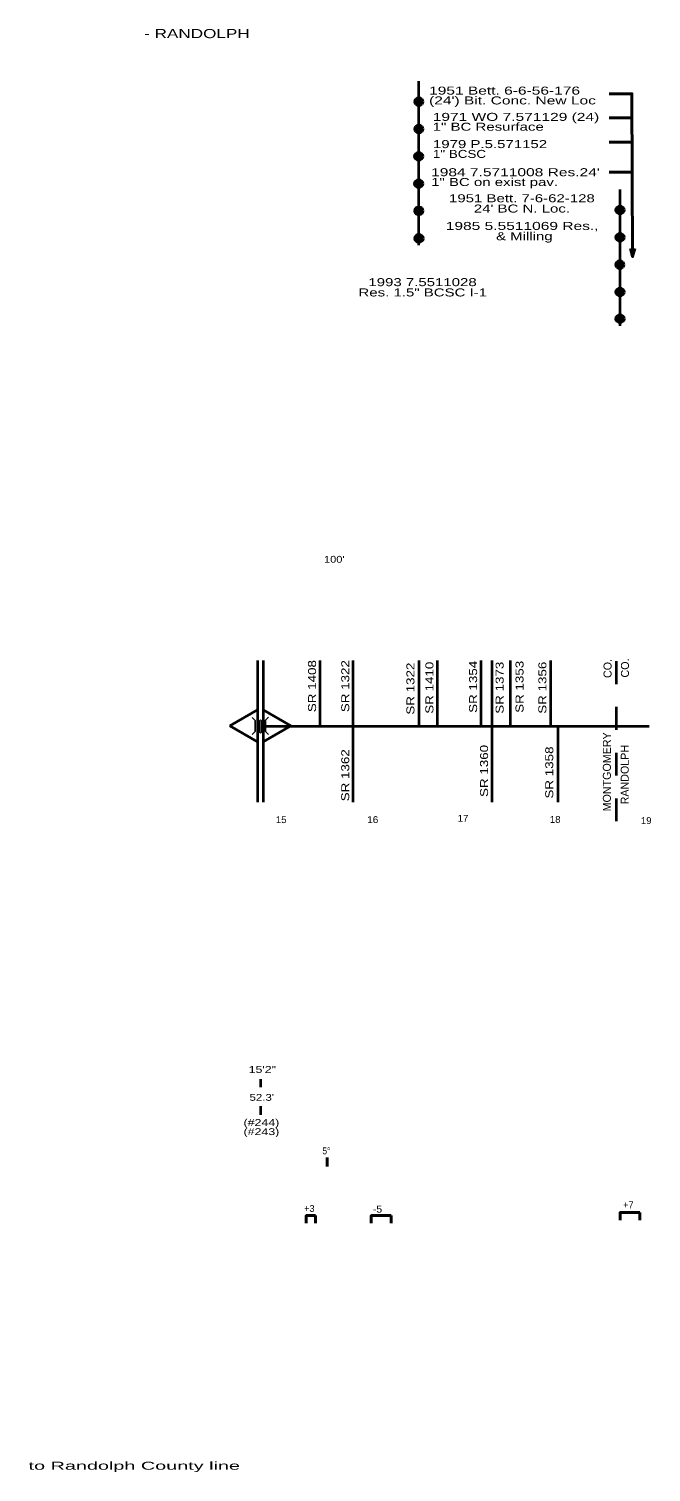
# Model space of a CAD drawing. Extents: x 2137484.84 to 2137492.68, y 2137477 to 2137483.34.
import ezdxf
from ezdxf.enums import TextEntityAlignment as Align

# ---------------------------------------------------------------- set-up
doc = ezdxf.new("R2010")
doc.units = 0
doc.header["$LTSCALE"] = 0.014
doc.linetypes.add('LONG_DASH_SHORT_DASH', pattern=[9.9, 6, -1.2, 1.5, -1.2])
doc.layers.add('1', color=7, linetype='Continuous', lineweight=35)

msp = doc.modelspace()

# ---------------------------------------------------------------- hatches: boundary and pattern name
at = {"layer": '1'}
for points in [[(2137491.68194, 2137483.0252, 1), (2137491.64611, 2137483.0252, 1)], [(2137491.68194, 2137482.9056, 1), (2137491.64611, 2137482.9056, 1)], [(2137491.68147, 2137482.78576, 1), (2137491.64564, 2137482.78576, 1)], [(2137491.6817, 2137482.66664, 1), (2137491.64587, 2137482.66664, 1)], [(2137491.68223, 2137482.54727, 1), (2137491.6464, 2137482.54727, 1)], [(2137492.56204, 2137482.55124, 1), (2137492.52621, 2137482.55124, 1)], [(2137491.68251, 2137482.4268, 1), (2137491.64668, 2137482.4268, 1)], [(2137492.56205, 2137482.43127, 1), (2137492.52622, 2137482.43127, 1)], [(2137492.56098, 2137482.31201, 1), (2137492.52515, 2137482.31201, 1)], [(2137492.56205, 2137482.19227, 1), (2137492.52622, 2137482.19227, 1)], [(2137492.56201, 2137482.07536, 1), (2137492.52618, 2137482.07536, 1)]]:
    msp.add_hatch(color=256, dxfattribs=at).paths.add_polyline_path(points)

# ---------------------------------------------------------------- linework, layer by layer
for p, q in [((2137491.664, 2137482.995), (2137491.664, 2137483.115)), ((2137491.664, 2137482.876), (2137491.664, 2137482.995)), ((2137491.664, 2137482.756), (2137491.664, 2137482.876)), ((2137491.664, 2137482.637), (2137491.664, 2137482.756)), ((2137491.664, 2137482.517), (2137491.664, 2137482.637)), ((2137492.544, 2137482.521), (2137492.544, 2137482.641)), ((2137492.544, 2137482.401), (2137492.544, 2137482.521)), ((2137491.664, 2137482.397), (2137491.664, 2137482.517)), ((2137492.544, 2137482.282), (2137492.544, 2137482.401)), ((2137492.544, 2137482.162), (2137492.544, 2137482.282)), ((2137492.544, 2137482.045), (2137492.544, 2137482.165)), ((2137490.959, 2137480.58), (2137490.959, 2137479.961)), ((2137490.984, 2137480.58), (2137490.984, 2137479.961)), ((2137491.232, 2137480.58), (2137491.232, 2137480.293)), ((2137491.376, 2137480.58), (2137491.376, 2137479.961)), ((2137491.664, 2137480.58), (2137491.664, 2137480.293)), ((2137491.744, 2137480.58), (2137491.744, 2137480.293)), ((2137491.935, 2137480.58), (2137491.935, 2137480.293)), ((2137491.984, 2137480.58), (2137491.984, 2137480.293)), ((2137492.064, 2137480.58), (2137492.064, 2137480.293)), ((2137492.24, 2137480.58), (2137492.24, 2137480.293)), ((2137490.959, 2137480.364), (2137490.838, 2137480.294)), ((2137490.984, 2137480.364), (2137491.105, 2137480.294)), ((2137490.959, 2137480.224), (2137490.838, 2137480.294)), ((2137490.984, 2137480.224), (2137491.105, 2137480.294)), ((2137490.984, 2137480.293), (2137492.671, 2137480.293)), ((2137491.984, 2137480.293), (2137491.984, 2137479.961)), ((2137492.272, 2137480.293), (2137492.272, 2137479.961)), ((2137490.972, 2137478.749), (2137490.972, 2137478.714)), ((2137490.972, 2137478.631), (2137490.972, 2137478.593))]:
    msp.add_line(p, q, dxfattribs=at)
at = {"layer": '1', "lineweight": 40}
for p, q in [((2137492.596, 2137482.955), (2137492.497, 2137482.955)), ((2137492.596, 2137482.848), (2137492.497, 2137482.848)), ((2137492.596, 2137482.717), (2137492.497, 2137482.717)), ((2137491.263, 2137478.406), (2137491.263, 2137478.367)), ((2137492.631, 2137478.132), (2137492.631, 2137478.165)), ((2137491.213, 2137478.119), (2137491.213, 2137478.152)), ((2137491.543, 2137478.119), (2137491.543, 2137478.152))]:
    msp.add_line(p, q, dxfattribs=at)
at = {"layer": '1', "linetype": 'LONG_DASH_SHORT_DASH'}
msp.add_line((2137492.527, 2137480.577), (2137492.527, 2137479.825), dxfattribs=at)
at = {"layer": '1', "lineweight": 25}
for p, q in [((2137490.949, 2137480.318), (2137490.935, 2137480.331)), ((2137490.949, 2137480.269), (2137490.949, 2137480.318)), ((2137490.967, 2137480.316), (2137490.972, 2137480.321)), ((2137490.967, 2137480.267), (2137490.967, 2137480.316)), ((2137490.977, 2137480.316), (2137490.972, 2137480.321)), ((2137490.977, 2137480.267), (2137490.977, 2137480.316)), ((2137490.994, 2137480.319), (2137491.007, 2137480.332)), ((2137490.994, 2137480.27), (2137490.994, 2137480.319)), ((2137490.935, 2137480.256), (2137490.949, 2137480.269)), ((2137490.972, 2137480.262), (2137490.967, 2137480.267)), ((2137490.972, 2137480.262), (2137490.977, 2137480.267)), ((2137491.007, 2137480.257), (2137490.994, 2137480.27))]:
    msp.add_line(p, q, dxfattribs=at)
at = {"layer": '1', "lineweight": 40}
for points in [[(2137492.599, 2137482.347), (2137492.596, 2137483.06), (2137492.497, 2137483.06)], [(2137492.608, 2137482.382), (2137492.599, 2137482.347), (2137492.59, 2137482.382)], [(2137492.544, 2137478.132), (2137492.544, 2137478.165), (2137492.631, 2137478.165)], [(2137491.172, 2137478.119), (2137491.172, 2137478.152), (2137491.213, 2137478.152)], [(2137491.456, 2137478.119), (2137491.456, 2137478.152), (2137491.543, 2137478.152)]]:
    msp.add_lwpolyline(points, dxfattribs=at)
at = {"layer": '1'}
for centre in [(2137491.66403, 2137483.0252), (2137491.66403, 2137482.9056), (2137491.66355, 2137482.78576), (2137491.66379, 2137482.66664), (2137491.66431, 2137482.54727), (2137492.54412, 2137482.55124), (2137491.66459, 2137482.4268), (2137492.54413, 2137482.43127), (2137492.54306, 2137482.31201), (2137492.54413, 2137482.19227), (2137492.5441, 2137482.07536)]:
    msp.add_circle(centre, 0.01792, dxfattribs=at)

# ---------------------------------------------------------------- texts
for s, height, width, p in [('- RANDOLPH', 0.04, 1.4, (2137490.694, 2137483.303)), ('1951 Bett. 7-6-62-128', 0.035, 1.4, (2137492.115, 2137482.585)), ("24' BC N. Loc.", 0.035, 1.4, (2137492.115, 2137482.54)), ('1985 5.5511069 Res., ', 0.035, 1.45, (2137492.1255, 2137482.464)), ('& Milling', 0.035, 1.4, (2137492.1255, 2137482.419)), ('Res. 1.5" BCSC I-1', 0.035, 1.4, (2137491.6815, 2137482.173)), ('1993 7.5511028', 0.035, 1.4, (2137491.6805, 2137482.218)), ("100'", 0.03, 1.2, (2137491.2945, 2137481.008)), ('15', 0.03, 1.05, (2137491.0625, 2137479.869)), ('16', 0.03, 1.1, (2137491.4625, 2137479.869)), ('17', 0.03, 1.05, (2137491.8575, 2137479.875)), ('18', 0.03, 1.05, (2137492.2605, 2137479.87)), ('19', 0.03, 1.05, (2137492.6585, 2137479.865)), ('15\'2"', 0.03, 1.35, (2137490.98, 2137478.776)), ("52.3'", 0.03, 1.25, (2137490.9775, 2137478.654)), ('(#244)', 0.03, 1.35, (2137490.976, 2137478.544)), ('(#243)', 0.03, 1.35, (2137490.976, 2137478.504)), ('5°', 0.03, 0.9, (2137491.26, 2137478.42)), ('-5', 0.03, 1.15, (2137491.4835, 2137478.165)), ('to Randolph County line', 0.035, 1.85, (2137490.42, 2137477.04))]:
    msp.add_text(s, height=height, dxfattribs=dict(at, width=width)).set_placement(p, align=Align.CENTER)
for s, width, p in [('1951 Bett. 6-6-56-176', 1.45, (2137491.709, 2137483.056)), ("(24') Bit. Conc. New Loc", 1.45, (2137491.709, 2137483.013)), ('1971 WO 7.571129 (24) ', 1.45, (2137491.725, 2137482.941)), ('1" BC Resurface', 1.4, (2137491.725, 2137482.898)), ('1979 P.5.571152', 1.4, (2137491.726, 2137482.822)), ('1" BCSC', 1.25, (2137491.726, 2137482.779)), ("1984 7.5711008 Res.24' ", 1.45, (2137491.718, 2137482.699)), ('1" BC on exist pav.', 1.4, (2137491.718, 2137482.656))]:
    msp.add_text(s, height=0.035, dxfattribs=dict(at, width=width)).set_placement(p)
at = {"layer": '1', "width": 1.25}
for s, p in [('SR 1408', (2137491.215, 2137480.582)), ('SR 1322', (2137491.36, 2137480.582)), ('SR 1322', (2137491.645, 2137480.571)), ('SR 1410', (2137491.728, 2137480.575)), ('SR 1354', (2137491.919, 2137480.579)), ('SR 1373', (2137492.035, 2137480.575)), ('SR 1353', (2137492.122, 2137480.579)), ('SR 1356', (2137492.222, 2137480.575)), ('SR 1362', (2137491.36, 2137480.192)), ('SR 1360', (2137491.967, 2137480.211)), ('SR 1358', (2137492.252, 2137480.204))]:
    msp.add_text(s, height=0.035, rotation=90, dxfattribs=at).set_placement(p, align=Align.RIGHT)
at = {"layer": '1'}
for s, p in [('CO.', (2137492.507, 2137480.587)), ('CO.', (2137492.583, 2137480.589)), ('MONTGOMERY', (2137492.504, 2137480.266)), ('RANDOLPH', (2137492.582, 2137480.211))]:
    msp.add_text(s, height=0.035, rotation=90, dxfattribs=at).set_placement(p, align=Align.RIGHT)
for s, p in [('+3', (2137491.1855, 2137478.168)), ('+7', (2137492.5805, 2137478.184))]:
    msp.add_text(s, height=0.03, dxfattribs=at).set_placement(p, align=Align.CENTER)

doc.saveas('drawing.dxf')
